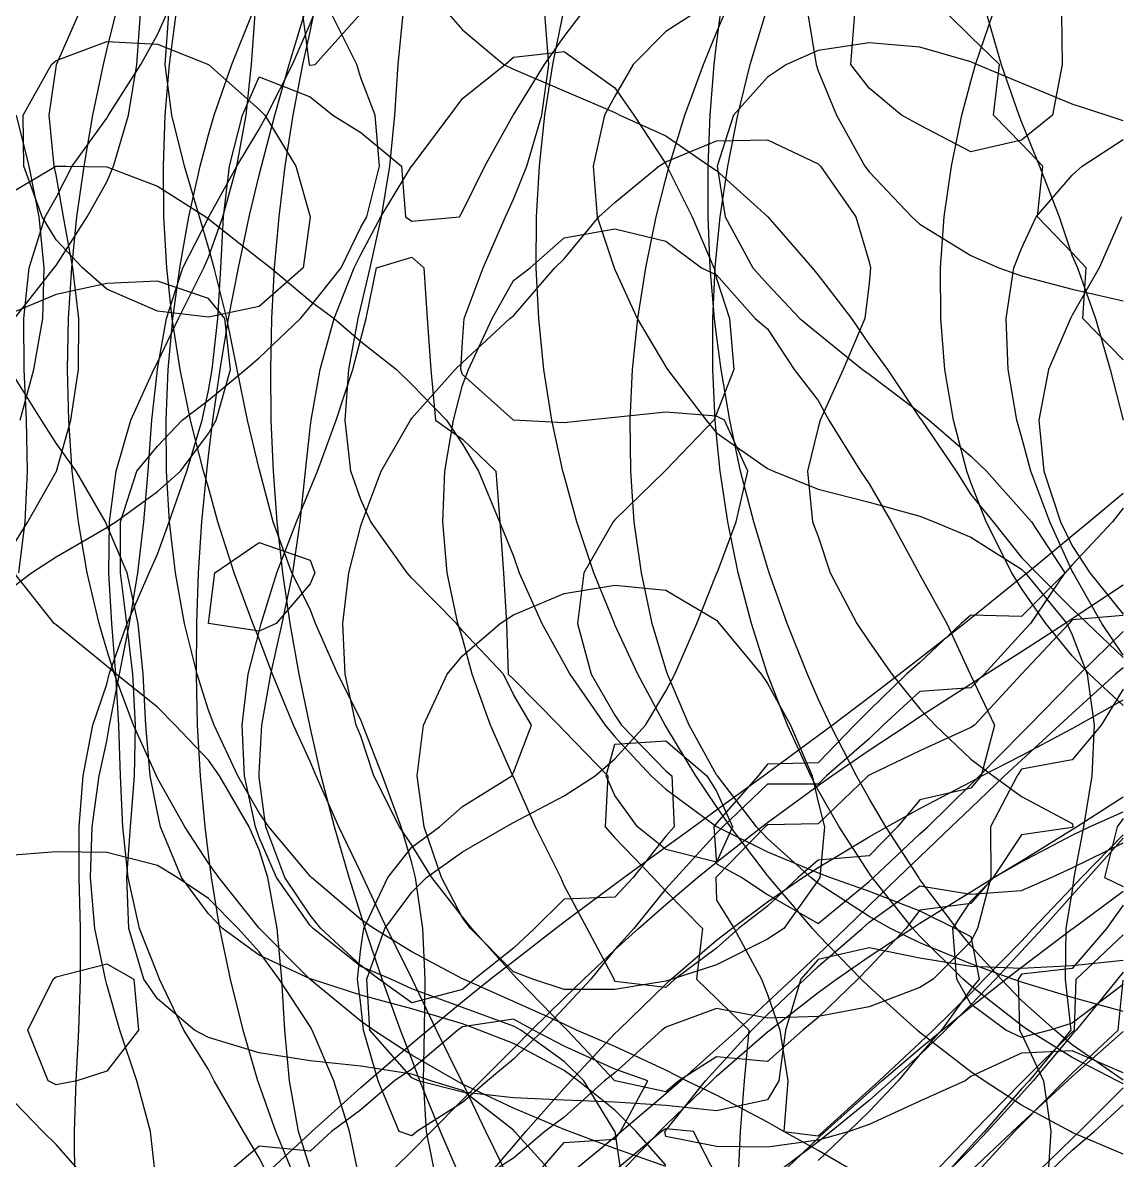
# Model space of a CAD drawing. Header units: metres. Extents: x 350990 to 353010, y 7454990 to 7457010.
# Drawn here: x 351663.5 to 351879.2, y 7455794.4 to 7456018.2 of the extents above; entities that cross this region are included whole.
import ezdxf

# ---------------------------------------------------------------- set-up
doc = ezdxf.new("R2010")
doc.units = ezdxf.units.M

msp = doc.modelspace()

# ---------------------------------------------------------------- linework, layer by layer
at = {"layer": 'CU_0p2_RL1000'}
for points in [[(351661.845, 7455960, 1000), (351669.66, 7455970, 1000), (351670, 7455970.424, 1000), (351676.113, 7455980, 1000), (351680, 7455986.913, 1000), (351681.297, 7455990, 1000), (351684.235, 7456000, 1000), (351685.931, 7456010, 1000), (351686.607, 7456020, 1000)], [(351676.615, 7455790, 1000), (351670, 7455797.469, 1000), (351667.394, 7455800, 1000), (351660, 7455807.675, 1000)]]:
    msp.add_polyline3d(points, dxfattribs=at)
at = {"layer": 'CU_0p2_RL1100'}
msp.add_polyline3d([(351662.694, 7455910, 1100), (351663.964, 7455920, 1100), (351664.385, 7455930, 1100), (351664.177, 7455940, 1100), (351663.75, 7455950, 1100), (351663.677, 7455960, 1100), (351664.718, 7455970, 1100), (351667.867, 7455980, 1100), (351670, 7455983.839, 1100), (351673.17, 7455990, 1100), (351680, 7455999.448, 1100), (351680.352, 7456000, 1100), (351686.686, 7456010, 1100), (351690, 7456015.92, 1100), (351691.819, 7456020, 1100)], dxfattribs=at)
at = {"layer": 'CU_0p2_RL1200'}
for points in [[(351660, 7455912.76, 1200), (351664.478, 7455920, 1200), (351670, 7455929.832, 1200), (351670.069, 7455930, 1200), (351672.95, 7455940, 1200), (351674.455, 7455950, 1200), (351674.477, 7455960, 1200), (351673.293, 7455970, 1200), (351671.455, 7455980, 1200), (351670, 7455988.271, 1200), (351669.616, 7455990, 1200), (351668.671, 7456000, 1200), (351670, 7456009.456, 1200), (351670.075, 7456010, 1200), (351674.486, 7456020, 1200)], [(351718.503, 7456020, 1200), (351719.839, 7456010, 1200), (351720, 7456009.902, 1200), (351721.024, 7456010, 1200), (351729.901, 7456020, 1200)]]:
    msp.add_polyline3d(points, dxfattribs=at)
at = {"layer": 'CU_0p2_RL500'}
msp.add_polyline3d([(351700, 7455899.995, 500), (351699.995, 7455900, 500), (351700, 7455900.079, 500), (351701.241, 7455910, 500), (351710, 7455915.939, 500), (351720, 7455912.453, 500), (351720.958, 7455910, 500), (351720, 7455907.782, 500), (351713.336, 7455900, 500), (351710, 7455898.458, 500)], close=True, dxfattribs=at)
at = {"layer": 'CU_0p2_RL600'}
for points in [[(351769.313, 7455790, 600), (351760.199, 7455800, 600), (351760, 7455800.305, 600), (351750, 7455808.107, 600), (351743.771, 7455810, 600), (351740, 7455811.306, 600), (351730, 7455812.869, 600), (351720, 7455813.951, 600), (351710, 7455815.537, 600), (351700, 7455818.532, 600), (351697.227, 7455820, 600), (351690, 7455826.154, 600), (351687.301, 7455830, 600), (351684.335, 7455840, 600), (351683.941, 7455850, 600), (351684.633, 7455860, 600), (351685.422, 7455870, 600), (351685.667, 7455880, 600), (351685.117, 7455890, 600), (351683.929, 7455900, 600), (351682.718, 7455910, 600), (351682.687, 7455920, 600), (351685.897, 7455930, 600), (351690, 7455934.912, 600), (351694.84, 7455940, 600), (351700, 7455943.969, 600), (351707.309, 7455950, 600), (351710, 7455952.253, 600), (351718.102, 7455960, 600), (351720, 7455962.313, 600), (351726.097, 7455970, 600), (351730, 7455977.979, 600), (351731.19, 7455980, 600), (351733.64, 7455990, 600), (351732.796, 7456000, 600), (351730, 7456007.362, 600), (351729.173, 7456010, 600), (351724.182, 7456020, 600)], [(351795.428, 7456020, 600), (351790, 7456016.527, 600), (351783.564, 7456010, 600), (351780, 7456003.796, 600), (351777.958, 7456000, 600), (351775.693, 7455990, 600), (351776.497, 7455980, 600), (351779.825, 7455970, 600), (351780, 7455969.665, 600), (351784.345, 7455960, 600), (351790, 7455950.522, 600), (351790.337, 7455950, 600), (351797.957, 7455940, 600), (351800, 7455937.502, 600), (351810, 7455930.523, 600), (351811.177, 7455930, 600), (351820, 7455926.459, 600), (351830, 7455923.894, 600), (351840, 7455921.137, 600), (351842.831, 7455920, 600), (351850, 7455916.989, 600), (351860, 7455910.663, 600), (351860.733, 7455910, 600), (351868.921, 7455900, 600), (351870, 7455897.757, 600), (351872.951, 7455890, 600), (351874.315, 7455880, 600), (351873.837, 7455870, 600), (351872.214, 7455860, 600), (351870.306, 7455850, 600), (351870, 7455847.541, 600), (351868.704, 7455840, 600), (351868.603, 7455830, 600), (351869.734, 7455820, 600), (351861.499, 7455810, 600), (351860, 7455808.399, 600), (351852.715, 7455800, 600), (351850, 7455797.144, 600), (351843.568, 7455790, 600)]]:
    msp.add_polyline3d(points, dxfattribs=at)
msp.add_polyline3d([(351750, 7455842.093, 600), (351745.873, 7455850, 600), (351742.429, 7455860, 600), (351741.056, 7455870, 600), (351742.296, 7455880, 600), (351746.963, 7455890, 600), (351750, 7455893.643, 600), (351757.422, 7455900, 600), (351760, 7455901.727, 600), (351770, 7455905.887, 600), (351780, 7455907.572, 600), (351790, 7455906.538, 600), (351800, 7455900.641, 600), (351800.516, 7455900, 600), (351808.739, 7455890, 600), (351810, 7455888.211, 600), (351814.52, 7455880, 600), (351818.813, 7455870, 600), (351820, 7455864.851, 600), (351821.227, 7455860, 600), (351820.307, 7455850, 600), (351820, 7455849.478, 600), (351813.207, 7455840, 600), (351810, 7455837.859, 600), (351800, 7455832.826, 600), (351791.276, 7455830, 600), (351790, 7455829.623, 600), (351780, 7455827.967, 600), (351770, 7455827.96, 600), (351763.856, 7455830, 600), (351760, 7455831.47, 600), (351751.556, 7455840, 600)], close=True, dxfattribs=at)
at = {"layer": 'CU_0p2_RL700'}
for points in [[(351747.214, 7456020, 700), (351750, 7456016.845, 700), (351758.153, 7456010, 700), (351760, 7456009.056, 700), (351770, 7456004.838, 700), (351780, 7456000.529, 700), (351780.977, 7456000, 700), (351790, 7455995.944, 700), (351798.654, 7455990, 700), (351800, 7455989.138, 700), (351810, 7455980.062, 700), (351810.053, 7455980, 700), (351818.829, 7455970, 700), (351820, 7455968.547, 700), (351826.526, 7455960, 700), (351830, 7455954.923, 700), (351833.626, 7455950, 700), (351840, 7455940.42, 700), (351840.332, 7455940, 700), (351847.153, 7455930, 700), (351850, 7455925.411, 700), (351854.429, 7455920, 700), (351860, 7455912.991, 700), (351862.964, 7455910, 700), (351870, 7455902.868, 700), (351872.983, 7455900, 700), (351880, 7455893.303, 700)], [(351880, 7455844.561, 700), (351876.74, 7455840, 700), (351870, 7455832.127, 700), (351860, 7455830.998, 700), (351859.319, 7455830, 700), (351859.613, 7455820, 700), (351860, 7455819.273, 700), (351864.317, 7455810, 700), (351865.766, 7455800, 700), (351865.105, 7455790, 700), (351863.136, 7455780, 700), (351870, 7455779.131, 700), (351871.078, 7455780, 700), (351880, 7455788.001, 700)]]:
    msp.add_polyline3d(points, dxfattribs=at)
at = {"layer": 'CU_0p2_RL800'}
for points in [[(351880, 7456058.045, 800), (351870, 7456053.693, 800), (351862.982, 7456050, 800), (351860, 7456047.414, 800), (351853.834, 7456040, 800), (351851.828, 7456030, 800), (351853.127, 7456020, 800), (351856.001, 7456010, 800), (351859.475, 7456000, 800), (351860, 7455998.639, 800), (351863.553, 7455990, 800), (351867.412, 7455980, 800), (351870, 7455972.347, 800), (351871.009, 7455970, 800), (351874.569, 7455960, 800), (351877.469, 7455950, 800), (351879.982, 7455940, 800)], [(351880, 7455861.618, 800), (351878.853, 7455860, 800), (351876.35, 7455850, 800), (351880, 7455848.215, 800)], [(351729.825, 7455790, 800), (351727.759, 7455800, 800), (351724.663, 7455810, 800), (351720.403, 7455820, 800), (351720, 7455820.677, 800), (351713.907, 7455830, 800), (351710, 7455835.38, 800), (351705.868, 7455840, 800), (351700, 7455845.872, 800), (351693.855, 7455850, 800), (351690, 7455852.345, 800), (351680, 7455854.943, 800), (351670, 7455855.034, 800), (351660, 7455854.259, 800)], [(351800, 7455791.243, 800), (351795.48, 7455800, 800), (351790, 7455800.523, 800), (351789.182, 7455800, 800), (351780, 7455792.322, 800)]]:
    msp.add_polyline3d(points, dxfattribs=at)
at = {"layer": 'CU_0p2_RL900'}
for points in [[(351662.922, 7455940, 900), (351665.663, 7455950, 900), (351667.383, 7455960, 900), (351667.691, 7455970, 900), (351666.671, 7455980, 900), (351664.69, 7455990, 900), (351662.204, 7456000, 900)], [(351720, 7455792.72, 900), (351717.753, 7455800, 900), (351715.955, 7455810, 900), (351715.033, 7455820, 900), (351714.441, 7455830, 900), (351713.518, 7455840, 900), (351711.672, 7455850, 900), (351710, 7455855.475, 900), (351708.042, 7455860, 900), (351702.161, 7455870, 900), (351700, 7455873.121, 900), (351693.458, 7455880, 900), (351690, 7455883.518, 900), (351681.823, 7455890, 900), (351680, 7455891.632, 900), (351670, 7455899.71, 900), (351669.654, 7455900, 900), (351661.757, 7455910, 900)]]:
    msp.add_polyline3d(points, dxfattribs=at)
at = {"layer": 'CU_0p4_RL1000'}
for points in [[(351712.472, 7455790, 1000), (351710, 7455794.869, 1000), (351706.888, 7455800, 1000), (351701.153, 7455810, 1000), (351700, 7455812.264, 1000), (351695.172, 7455820, 1000), (351690.368, 7455830, 1000), (351690, 7455831.077, 1000), (351686.42, 7455840, 1000), (351684.172, 7455850, 1000), (351683.134, 7455860, 1000), (351682.699, 7455870, 1000), (351682.338, 7455880, 1000), (351681.76, 7455890, 1000), (351681.007, 7455900, 1000), (351680.423, 7455910, 1000), (351680.522, 7455920, 1000), (351681.824, 7455930, 1000), (351684.703, 7455940, 1000), (351689.246, 7455950, 1000), (351690, 7455951.335, 1000), (351694.131, 7455960, 1000), (351699.061, 7455970, 1000), (351700, 7455972.112, 1000), (351702.814, 7455980, 1000), (351705.556, 7455990, 1000), (351707.397, 7456000, 1000), (351708.491, 7456010, 1000), (351709.214, 7456020, 1000)], [(351880, 7455901.565, 1000), (351870, 7455900.742, 1000), (351869.406, 7455900, 1000), (351860, 7455890.033, 1000), (351859.97, 7455890, 1000), (351850.757, 7455880, 1000), (351850, 7455879.513, 1000), (351840, 7455874.964, 1000), (351830, 7455870.151, 1000), (351829.828, 7455870, 1000), (351820, 7455860.557, 1000), (351810, 7455860.4, 1000), (351809.58, 7455860, 1000), (351800, 7455850.17, 1000), (351799.845, 7455850, 1000), (351800, 7455845.546, 1000), (351803.459, 7455840, 1000), (351808.809, 7455830, 1000), (351810, 7455826.959, 1000), (351812.424, 7455820, 1000), (351814.033, 7455810, 1000), (351813.248, 7455800, 1000), (351820, 7455799.151, 1000), (351820.979, 7455800, 1000), (351830, 7455808.222, 1000), (351832.003, 7455810, 1000), (351840, 7455817.497, 1000), (351842.624, 7455820, 1000), (351850, 7455827.251, 1000), (351852.652, 7455830, 1000), (351860, 7455837.513, 1000), (351862.286, 7455840, 1000), (351870, 7455848.014, 1000), (351871.83, 7455850, 1000), (351880, 7455858.412, 1000)]]:
    msp.add_polyline3d(points, dxfattribs=at)
at = {"layer": 'CU_0p4_RL1100'}
for points in [[(351689.741, 7455790, 1100), (351688.627, 7455800, 1100), (351685.892, 7455810, 1100), (351682.577, 7455820, 1100), (351680, 7455828.946, 1100), (351679.725, 7455830, 1100), (351677.637, 7455840, 1100), (351676.764, 7455850, 1100), (351677.115, 7455860, 1100), (351678.514, 7455870, 1100), (351680, 7455876.838, 1100), (351680.528, 7455880, 1100), (351682.501, 7455890, 1100), (351684.442, 7455900, 1100), (351686.089, 7455910, 1100), (351687.3, 7455920, 1100), (351688.129, 7455930, 1100), (351688.859, 7455940, 1100), (351689.985, 7455950, 1100), (351690, 7455950.076, 1100), (351691.772, 7455960, 1100), (351694.984, 7455970, 1100), (351700, 7455979.853, 1100), (351700.069, 7455980, 1100), (351705.561, 7455990, 1100), (351710, 7455997.258, 1100), (351711.499, 7456000, 1100), (351716.515, 7456010, 1100), (351720, 7456017.991, 1100), (351720.814, 7456020, 1100)], [(351817.979, 7456020, 1100), (351819.587, 7456010, 1100), (351820, 7456008.762, 1100), (351823.568, 7456000, 1100), (351829.169, 7455990, 1100), (351830, 7455988.85, 1100), (351838.398, 7455980, 1100), (351840, 7455978.591, 1100), (351850, 7455972.445, 1100), (351855.516, 7455970, 1100), (351860, 7455968.401, 1100), (351870, 7455965.777, 1100), (351880, 7455963.507, 1100)], [(351880, 7455922.696, 1100), (351877.896, 7455920, 1100), (351870, 7455911.531, 1100), (351868.588, 7455910, 1100), (351860, 7455901.382, 1100), (351850, 7455901.64, 1100), (351848.15, 7455900, 1100), (351840, 7455892.301, 1100), (351837.383, 7455890, 1100), (351830, 7455882.858, 1100), (351827.107, 7455880, 1100), (351820, 7455872.583, 1100), (351810, 7455872.312, 1100), (351808.18, 7455870, 1100), (351800, 7455860.696, 1100), (351799.485, 7455860, 1100), (351800, 7455852.728, 1100), (351804.986, 7455850, 1100), (351810, 7455846.678, 1100), (351820, 7455840.977, 1100), (351830, 7455849.259, 1100), (351830.861, 7455850, 1100), (351840, 7455858.58, 1100), (351841.554, 7455860, 1100), (351850, 7455868.299, 1100), (351851.722, 7455870, 1100), (351860, 7455878.414, 1100), (351861.556, 7455880, 1100), (351870, 7455888.581, 1100), (351871.443, 7455890, 1100), (351880, 7455898.407, 1100)], [(351763.157, 7455790, 1100), (351770, 7455797.878, 1100), (351780, 7455798.529, 1100), (351781.103, 7455800, 1100), (351786.497, 7455810, 1100), (351780, 7455812.293, 1100), (351770, 7455816.813, 1100), (351763.991, 7455820, 1100), (351760, 7455822.121, 1100), (351750, 7455820.653, 1100), (351749.062, 7455820, 1100), (351740, 7455812.319, 1100), (351736.614, 7455810, 1100), (351730, 7455804.284, 1100), (351724.227, 7455800, 1100), (351720, 7455796.154, 1100), (351710, 7455797.137, 1100), (351701.503, 7455790, 1100)]]:
    msp.add_polyline3d(points, dxfattribs=at)
at = {"layer": 'CU_0p4_RL1200'}
msp.add_polyline3d([(351673.711, 7455790, 1200), (351673.628, 7455800, 1200), (351673.985, 7455810, 1200), (351674.518, 7455820, 1200), (351674.838, 7455830, 1200), (351674.801, 7455840, 1200), (351674.577, 7455850, 1200), (351674.581, 7455860, 1200), (351675.32, 7455870, 1200), (351677.252, 7455880, 1200), (351680, 7455888.084, 1200), (351680.491, 7455890, 1200), (351683.992, 7455900, 1200), (351688.331, 7455910, 1200), (351690, 7455913.667, 1200), (351692.273, 7455920, 1200), (351695.724, 7455930, 1200), (351698.741, 7455940, 1200), (351700, 7455945.818, 1200), (351700.762, 7455950, 1200), (351701.842, 7455960, 1200), (351702.438, 7455970, 1200), (351702.985, 7455980, 1200), (351704.145, 7455990, 1200), (351706.685, 7456000, 1200), (351710, 7456007.605, 1200), (351720, 7456003.659, 1200), (351724.496, 7456000, 1200), (351730, 7455996.616, 1200), (351737.96, 7455990, 1200), (351738.758, 7455980, 1200), (351740, 7455979.2, 1200), (351749.432, 7455980, 1200), (351750, 7455981.053, 1200), (351754.368, 7455990, 1200), (351759.95, 7456000, 1200), (351760, 7456000.078, 1200), (351766.152, 7456010, 1200), (351770, 7456015.531, 1200), (351773.387, 7456020, 1200)], dxfattribs=at)
at = {"layer": 'CU_0p4_RL700'}
for points in [[(351660, 7455984.082, 700), (351669.938, 7455990, 700), (351670, 7455990.026, 700), (351672.015, 7455990, 700), (351680, 7455989.885, 700), (351690, 7455986.038, 700), (351699.515, 7455980, 700), (351700, 7455979.655, 700), (351710, 7455971.756, 700), (351712.294, 7455970, 700), (351720, 7455963.51, 700), (351724.746, 7455960, 700), (351730, 7455955.461, 700), (351737.022, 7455950, 700), (351740, 7455947.024, 700), (351746.868, 7455940, 700), (351750, 7455935.306, 700), (351753.142, 7455930, 700), (351757.295, 7455920, 700), (351760, 7455913.255, 700), (351761.14, 7455910, 700), (351765.614, 7455900, 700), (351770, 7455892.071, 700), (351771.115, 7455890, 700), (351778.055, 7455880, 700), (351780, 7455877.664, 700), (351787.141, 7455870, 700), (351790, 7455867.408, 700), (351800, 7455860.077, 700), (351800.129, 7455860, 700), (351810, 7455855.046, 700), (351820, 7455850.931, 700), (351822.417, 7455850, 700), (351830, 7455847.34, 700), (351840, 7455843.46, 700), (351847.026, 7455840, 700), (351850, 7455838.378, 700), (351851.693, 7455830, 700), (351850, 7455828.013, 700), (351844.267, 7455820, 700), (351840, 7455815.199, 700), (351835.742, 7455810, 700), (351830, 7455803.996, 700), (351825.959, 7455800, 700), (351820, 7455794.342, 700)], [(351790, 7455793.389, 700), (351784.141, 7455800, 700), (351780, 7455804.218, 700), (351772.743, 7455810, 700), (351770, 7455812.01, 700), (351760, 7455817.338, 700), (351753.246, 7455820, 700), (351750, 7455821.214, 700), (351740, 7455824.147, 700), (351730, 7455826.866, 700), (351720.286, 7455830, 700), (351720, 7455830.103, 700), (351710, 7455834.751, 700), (351702.733, 7455840, 700), (351700, 7455842.844, 700), (351694.696, 7455850, 700), (351690.579, 7455860, 700), (351690, 7455862.796, 700), (351688.537, 7455870, 700), (351687.679, 7455880, 700), (351687.17, 7455890, 700), (351686.195, 7455900, 700), (351683.973, 7455910, 700), (351680, 7455919.316, 700), (351679.717, 7455920, 700), (351673.999, 7455930, 700), (351670, 7455935.503, 700), (351667.173, 7455940, 700), (351660.893, 7455950, 700)]]:
    msp.add_polyline3d(points, dxfattribs=at)
at = {"layer": 'CU_0p4_RL800'}
for points in [[(351670, 7455975.481, 800), (351667.272, 7455980, 800), (351663.652, 7455990, 800), (351663.571, 7456000, 800), (351669.099, 7456010, 800), (351670, 7456010.781, 800), (351680, 7456014.494, 800), (351690, 7456014.009, 800), (351700, 7456010.017, 800), (351700.027, 7456010, 800), (351710, 7456001.116, 800), (351711.089, 7456000, 800), (351717.226, 7455990, 800), (351720, 7455980.012, 800), (351720.005, 7455980, 800), (351720, 7455979.956, 800), (351718.662, 7455970, 800), (351710, 7455962.399, 800), (351700, 7455960.262, 800), (351690, 7455961.454, 800), (351680, 7455965.81, 800), (351675.24, 7455970, 800)], [(351730, 7455877.797, 800), (351729.091, 7455880, 800), (351726.905, 7455890, 800), (351726.471, 7455900, 800), (351727.623, 7455910, 800), (351730, 7455919.208, 800), (351730.234, 7455920, 800), (351733.964, 7455930, 800), (351739.766, 7455940, 800), (351740, 7455940.381, 800), (351748.542, 7455950, 800), (351750, 7455951.33, 800), (351759.333, 7455960, 800), (351760, 7455960.564, 800), (351768.18, 7455970, 800), (351770, 7455971.782, 800), (351776.835, 7455980, 800), (351780, 7455982.852, 800), (351788.598, 7455990, 800), (351790, 7455990.863, 800), (351800, 7455994.985, 800), (351810, 7455995.176, 800), (351820, 7455990.44, 800), (351820.433, 7455990, 800), (351827.371, 7455980, 800), (351830, 7455971.18, 800), (351830.258, 7455970, 800), (351830, 7455966.968, 800), (351829.161, 7455960, 800), (351824.931, 7455950, 800), (351820.375, 7455940, 800), (351820, 7455938.538, 800), (351817.917, 7455930, 800), (351818.891, 7455920, 800), (351820, 7455917.103, 800), (351822.376, 7455910, 800), (351827.593, 7455900, 800), (351830, 7455896.381, 800), (351834.478, 7455890, 800), (351840, 7455883.188, 800), (351843.013, 7455880, 800), (351850, 7455873.328, 800), (351854.4, 7455870, 800), (351860, 7455865.946, 800), (351870, 7455860.636, 800), (351870.148, 7455860, 800), (351870, 7455859.828, 800), (351860, 7455858.381, 800), (351854.417, 7455850, 800), (351850, 7455844.877, 800), (351840, 7455843.583, 800), (351837.231, 7455840, 800), (351830, 7455832.327, 800), (351827.76, 7455830, 800), (351820, 7455822.483, 800), (351816.975, 7455820, 800), (351810, 7455813.78, 800), (351800, 7455814.755, 800), (351792.595, 7455810, 800), (351790, 7455807.858, 800), (351780.017, 7455810, 800), (351780, 7455810.017, 800), (351770.582, 7455820, 800), (351770, 7455820.539, 800), (351760.829, 7455830, 800), (351760, 7455830.843, 800), (351751.801, 7455840, 800), (351750, 7455842.243, 800), (351743.943, 7455850, 800), (351740, 7455856.35, 800), (351737.564, 7455860, 800), (351732.53, 7455870, 800)]]:
    msp.add_polyline3d(points, close=True, dxfattribs=at)
msp.add_polyline3d([(351863.308, 7455790, 800), (351870, 7455796.343, 800), (351874.296, 7455800, 800), (351880, 7455805.299, 800)], dxfattribs=at)
at = {"layer": 'CU_0p4_RL900'}
for points in [[(351744.964, 7455790, 900), (351742.935, 7455800, 900), (351742.324, 7455810, 900), (351742.503, 7455820, 900), (351742.678, 7455830, 900), (351742.171, 7455840, 900), (351740.712, 7455850, 900), (351740, 7455852.918, 900), (351737.931, 7455860, 900), (351734.236, 7455870, 900), (351730.405, 7455880, 900), (351730, 7455881.038, 900), (351725.444, 7455890, 900), (351721.034, 7455900, 900), (351720, 7455902.79, 900), (351716.41, 7455910, 900), (351712.703, 7455920, 900), (351710.08, 7455930, 900), (351710, 7455930.401, 900), (351707.666, 7455940, 900), (351705.68, 7455950, 900), (351703.597, 7455960, 900), (351701.141, 7455970, 900), (351700, 7455973.964, 900), (351698.222, 7455980, 900), (351695.274, 7455990, 900), (351692.822, 7456000, 900), (351691.466, 7456010, 900), (351692.234, 7456020, 900)], [(351879.652, 7455980, 900), (351875.31, 7455970, 900), (351870, 7455960.658, 900), (351869.634, 7455960, 900), (351865.297, 7455950, 900), (351863.411, 7455940, 900), (351864.409, 7455930, 900), (351867.689, 7455920, 900), (351870, 7455915.3, 900), (351873.449, 7455910, 900), (351880, 7455901.829, 900)], [(351880, 7455887.05, 900), (351875.645, 7455880, 900), (351870, 7455873.192, 900), (351860, 7455871.349, 900), (351859.125, 7455870, 900), (351853.883, 7455860, 900), (351853.937, 7455850, 900), (351851.372, 7455840, 900), (351850, 7455837.389, 900), (351842.592, 7455830, 900), (351840, 7455828.372, 900), (351830, 7455824.531, 900), (351820, 7455822.642, 900), (351810, 7455822.318, 900), (351800, 7455824.263, 900), (351790, 7455820.594, 900), (351789.222, 7455820, 900), (351780, 7455811.591, 900), (351777.96, 7455810, 900), (351770, 7455802.83, 900), (351766.166, 7455800, 900), (351760, 7455794.761, 900), (351752.432, 7455790, 900)], [(351840.956, 7455790, 900), (351850, 7455799.42, 900), (351850.533, 7455800, 900), (351860, 7455809.671, 900), (351860.323, 7455810, 900), (351870, 7455819.602, 900), (351870.425, 7455820, 900), (351870.734, 7455830, 900), (351880, 7455838.703, 900)]]:
    msp.add_polyline3d(points, dxfattribs=at)
at = {"layer": 'CU_0p8_RL1000'}
msp.add_polyline3d([(351880, 7455998.92, 1000), (351876.667, 7456000, 1000), (351870, 7456002.168, 1000), (351860, 7456006.32, 1000), (351851.191, 7456010, 1000), (351850, 7456010.507, 1000), (351840, 7456013.385, 1000), (351830, 7456014.285, 1000), (351820, 7456012.734, 1000), (351813.779, 7456010, 1000), (351810, 7456007.527, 1000), (351803.321, 7456000, 1000), (351800.137, 7455990, 1000), (351801.698, 7455980, 1000), (351807.119, 7455970, 1000), (351810, 7455966.791, 1000), (351816.408, 7455960, 1000), (351820, 7455957.077, 1000), (351828.722, 7455950, 1000), (351830, 7455949.07, 1000), (351840, 7455941.491, 1000), (351841.814, 7455940, 1000), (351850, 7455932.938, 1000), (351853.126, 7455930, 1000), (351860, 7455922.229, 1000), (351861.971, 7455920, 1000), (351868.558, 7455910, 1000), (351861.778, 7455900, 1000), (351860, 7455898.116, 1000), (351852.647, 7455890, 1000), (351850, 7455887.338, 1000), (351840, 7455886.628, 1000), (351832.804, 7455880, 1000), (351830, 7455877.324, 1000), (351821.654, 7455870, 1000), (351820, 7455868.41, 1000), (351810, 7455868.353, 1000), (351801.219, 7455860, 1000), (351800, 7455858.749, 1000), (351792.033, 7455850, 1000), (351790, 7455847.775, 1000), (351783.682, 7455840, 1000), (351780, 7455835.869, 1000), (351775.221, 7455830, 1000), (351770, 7455824.374, 1000), (351765.89, 7455820, 1000), (351760, 7455814.232, 1000), (351754.91, 7455810, 1000), (351750, 7455805.739, 1000), (351741.02, 7455800, 1000), (351740, 7455799.207, 1000), (351737.531, 7455800, 1000), (351733.37, 7455810, 1000), (351730.544, 7455820, 1000), (351730, 7455825.005, 1000), (351729.356, 7455830, 1000), (351730, 7455836.052, 1000), (351730.551, 7455840, 1000), (351735.32, 7455850, 1000), (351740, 7455855.987, 1000), (351745.456, 7455860, 1000), (351750, 7455864.005, 1000), (351759.686, 7455870, 1000), (351760, 7455870.703, 1000), (351763.546, 7455880, 1000), (351760, 7455886.052, 1000), (351758.075, 7455890, 1000), (351750, 7455898.548, 1000), (351748.81, 7455900, 1000), (351740, 7455908.905, 1000), (351739.122, 7455910, 1000), (351731.947, 7455920, 1000), (351730, 7455924.399, 1000), (351728.048, 7455930, 1000), (351726.899, 7455940, 1000), (351727.65, 7455950, 1000), (351729.491, 7455960, 1000), (351730, 7455962.194, 1000), (351731.853, 7455970, 1000), (351734.052, 7455980, 1000), (351735.668, 7455990, 1000), (351736.666, 7456000, 1000), (351737.35, 7456010, 1000), (351738.288, 7456020, 1000)], dxfattribs=at)
at = {"layer": 'CU_0p8_RL1100'}
msp.add_polyline3d([(351710, 7455869.75, 1100), (351709.972, 7455870, 1100), (351710, 7455870.559, 1100), (351710.527, 7455880, 1100), (351712.298, 7455890, 1100), (351714.539, 7455900, 1100), (351716.577, 7455910, 1100), (351718.066, 7455920, 1100), (351719.109, 7455930, 1100), (351720, 7455938.437, 1100), (351720.189, 7455940, 1100), (351721.98, 7455950, 1100), (351724.725, 7455960, 1100), (351728.666, 7455970, 1100), (351730, 7455972.613, 1100), (351733.947, 7455980, 1100), (351739.984, 7455990, 1100), (351740, 7455990.026, 1100), (351747.566, 7456000, 1100), (351750, 7456003.316, 1100), (351758.376, 7456010, 1100), (351760, 7456011.425, 1100), (351770, 7456012.527, 1100), (351773.522, 7456010, 1100), (351780, 7456005.395, 1100), (351783.71, 7456000, 1100), (351790, 7455990.437, 1100), (351790.228, 7455990, 1100), (351795.204, 7455980, 1100), (351799.438, 7455970, 1100), (351800, 7455967.894, 1100), (351802.556, 7455960, 1100), (351803.368, 7455950, 1100), (351800, 7455941.262, 1100), (351799.427, 7455940, 1100), (351790, 7455930.163, 1100), (351789.833, 7455930, 1100), (351780, 7455920.37, 1100), (351779.652, 7455920, 1100), (351773.863, 7455910, 1100), (351772.623, 7455900, 1100), (351775.292, 7455890, 1100), (351780, 7455881.948, 1100), (351781.299, 7455880, 1100), (351790, 7455870.989, 1100), (351791.189, 7455870, 1100), (351791.668, 7455860, 1100), (351790, 7455858.117, 1100), (351783.611, 7455850, 1100), (351780, 7455846.165, 1100), (351770, 7455845.72, 1100), (351764.159, 7455840, 1100), (351760, 7455836.094, 1100), (351752.337, 7455830, 1100), (351750, 7455827.959, 1100), (351740, 7455825.346, 1100), (351733.515, 7455830, 1100), (351730, 7455832.681, 1100), (351722.143, 7455840, 1100), (351720, 7455842.574, 1100), (351715.039, 7455850, 1100), (351711.274, 7455860, 1100)], close=True, dxfattribs=at)
msp.add_polyline3d([(351880, 7455811.602, 1100), (351870, 7455815.895, 1100), (351860, 7455815.441, 1100), (351850, 7455810.837, 1100), (351848.913, 7455810, 1100), (351840, 7455805.972, 1100), (351830, 7455801.399, 1100), (351826.073, 7455800, 1100), (351820, 7455798.334, 1100), (351810, 7455796.919, 1100), (351800, 7455797.106, 1100), (351790, 7455799.023, 1100), (351789.812, 7455800, 1100), (351790, 7455800.214, 1100), (351797.785, 7455810, 1100), (351800, 7455812.373, 1100), (351806.953, 7455820, 1100), (351810, 7455823.027, 1100), (351817.344, 7455830, 1100), (351820, 7455832.492, 1100), (351828.644, 7455840, 1100), (351830, 7455841.248, 1100), (351840, 7455848.366, 1100), (351850, 7455846.738, 1100), (351860, 7455847.48, 1100), (351865.829, 7455850, 1100), (351870, 7455851.923, 1100), (351880, 7455856.815, 1100)], dxfattribs=at)
at = {"layer": 'CU_0p8_RL1200'}
for points in [[(351880, 7455951.851, 1200), (351872.074, 7455960, 1200), (351872.694, 7455970, 1200), (351870, 7455972.923, 1200), (351863.118, 7455980, 1200), (351864.211, 7455990, 1200), (351860, 7455994.403, 1200), (351854.488, 7456000, 1200), (351855.686, 7456010, 1200), (351850, 7456015.455, 1200), (351845.437, 7456020, 1200)], [(351781.504, 7455790, 1200), (351780.006, 7455800, 1200), (351780, 7455800.013, 1200), (351773.853, 7455810, 1200), (351770, 7455813.827, 1200), (351761.453, 7455820, 1200), (351760, 7455820.747, 1200), (351750, 7455824.443, 1200), (351740, 7455828.094, 1200), (351735.907, 7455830, 1200), (351730, 7455832.471, 1200), (351720.632, 7455840, 1200), (351720, 7455840.579, 1200), (351713.423, 7455850, 1200), (351710, 7455857.869, 1200), (351709.248, 7455860, 1200), (351707.067, 7455870, 1200), (351706.665, 7455880, 1200), (351707.837, 7455890, 1200), (351710, 7455898.421, 1200), (351710.343, 7455900, 1200), (351713.478, 7455910, 1200), (351717.337, 7455920, 1200), (351720, 7455926.501, 1200), (351721.429, 7455930, 1200), (351725.158, 7455940, 1200), (351728.413, 7455950, 1200), (351730, 7455956.039, 1200), (351731.019, 7455960, 1200), (351733.06, 7455970, 1200), (351740, 7455972.08, 1200), (351742.368, 7455970, 1200), (351743.01, 7455960, 1200), (351743.75, 7455950, 1200), (351744.652, 7455940, 1200), (351750, 7455936.239, 1200), (351756.576, 7455930, 1200), (351757.325, 7455920, 1200), (351758.044, 7455910, 1200), (351758.625, 7455900, 1200), (351758.974, 7455890, 1200), (351760, 7455889.034, 1200), (351768.919, 7455880, 1200), (351770, 7455878.872, 1200), (351778.593, 7455870, 1200), (351778.099, 7455860, 1200), (351780, 7455857.847, 1200), (351787.518, 7455850, 1200), (351790, 7455847.314, 1200), (351797.191, 7455840, 1200), (351796.038, 7455830, 1200), (351800, 7455826.226, 1200), (351806.365, 7455820, 1200), (351805.401, 7455810, 1200), (351804.631, 7455800, 1200), (351804.193, 7455790, 1200)], [(351880, 7455828.971, 1200), (351870, 7455821.363, 1200), (351865.566, 7455820, 1200), (351860, 7455818.528, 1200), (351856.915, 7455820, 1200), (351850, 7455825.074, 1200), (351847.263, 7455830, 1200), (351846.507, 7455840, 1200), (351850, 7455845.383, 1200), (351854.546, 7455850, 1200), (351860, 7455853.077, 1200), (351870, 7455858.377, 1200), (351873.386, 7455860, 1200), (351880, 7455862.913, 1200)]]:
    msp.add_polyline3d(points, dxfattribs=at)
at = {"layer": 'CU_0p8_RL800'}
msp.add_polyline3d([(351780, 7455866.122, 800), (351778.239, 7455870, 800), (351780, 7455876.237, 800), (351790, 7455876.884, 800), (351798.064, 7455870, 800), (351800, 7455867.007, 800), (351803.115, 7455860, 800), (351800, 7455853.043, 800), (351790, 7455855.55, 800), (351784.404, 7455860, 800)], close=True, dxfattribs=at)
at = {"layer": 'CU_0p8_RL900'}
msp.add_polyline3d([(351750, 7455897.139, 900), (351749.061, 7455900, 900), (351746.961, 7455910, 900), (351746.11, 7455920, 900), (351746.527, 7455930, 900), (351748.208, 7455940, 900), (351750, 7455946.877, 900), (351751.176, 7455950, 900), (351755.851, 7455960, 900), (351760, 7455967.526, 900), (351763.339, 7455970, 900), (351770, 7455975.874, 900), (351780, 7455977.638, 900), (351790, 7455975.217, 900), (351797.027, 7455970, 900), (351800, 7455968.6, 900), (351807.587, 7455960, 900), (351810, 7455957.976, 900), (351815.24, 7455950, 900), (351820, 7455943.881, 900), (351822.096, 7455940, 900), (351828.334, 7455930, 900), (351830, 7455927.486, 900), (351834.353, 7455920, 900), (351839.773, 7455910, 900), (351840, 7455909.56, 900), (351845.292, 7455900, 900), (351849.9, 7455890, 900), (351850, 7455889.732, 900), (351854.673, 7455880, 900), (351852.084, 7455870, 900), (351850, 7455867.623, 900), (351840, 7455865.271, 900), (351835.58, 7455860, 900), (351830, 7455854.269, 900), (351820, 7455853.431, 900), (351816.058, 7455850, 900), (351810, 7455844.365, 900), (351804.323, 7455840, 900), (351800, 7455836.098, 900), (351791.778, 7455830, 900), (351790, 7455828.396, 900), (351780, 7455829.542, 900), (351779.817, 7455830, 900), (351774.558, 7455840, 900), (351770, 7455848.464, 900), (351769.337, 7455850, 900), (351764.391, 7455860, 900), (351760, 7455869.808, 900), (351759.914, 7455870, 900), (351755.484, 7455880, 900), (351751.923, 7455890, 900)], close=True, dxfattribs=at)
msp.add_polyline3d([(351880, 7455744.806, 900), (351871.079, 7455750, 900), (351870, 7455750.871, 900), (351860, 7455759.514, 900), (351859.425, 7455760, 900), (351851.665, 7455770, 900), (351850, 7455773.943, 900), (351846.418, 7455780, 900), (351849.407, 7455790, 900), (351850, 7455790.618, 900), (351858.621, 7455800, 900), (351860, 7455801.409, 900), (351868.448, 7455810, 900), (351870, 7455811.54, 900), (351879.043, 7455820, 900), (351880, 7455829.807, 900)], dxfattribs=at)
at = {"layer": 'IMP_RL1000'}
for points in [[(351733.715, 7455790, 1000), (351740, 7455796.17, 1000), (351743.796, 7455800, 1000), (351750, 7455806.252, 1000), (351753.671, 7455810, 1000), (351760, 7455816.379, 1000), (351763.602, 7455820, 1000), (351770, 7455826.289, 1000), (351773.845, 7455830, 1000), (351780, 7455835.771, 1000), (351784.655, 7455840, 1000), (351790, 7455844.707, 1000), (351796.269, 7455850, 1000), (351800, 7455853.061, 1000), (351808.875, 7455860, 1000), (351810, 7455860.859, 1000), (351820, 7455868.15, 1000), (351822.658, 7455870, 1000), (351830, 7455875.048, 1000), (351837.479, 7455880, 1000), (351840, 7455881.664, 1000), (351850, 7455888.108, 1000), (351852.975, 7455890, 1000), (351860, 7455894.505, 1000), (351868.535, 7455900, 1000), (351870, 7455900.956, 1000), (351880, 7455907.583, 1000)], [(351880, 7455857.722, 1000), (351873.11, 7455850, 1000), (351870, 7455846.523, 1000), (351864.123, 7455840, 1000), (351860, 7455835.49, 1000), (351854.858, 7455830, 1000), (351850, 7455824.949, 1000), (351845.045, 7455820, 1000), (351840, 7455815.139, 1000), (351834.377, 7455810, 1000), (351830, 7455806.163, 1000), (351822.537, 7455800, 1000), (351820, 7455797.992, 1000), (351810, 7455790.518, 1000)]]:
    msp.add_polyline3d(points, dxfattribs=at)
at = {"layer": 'IMP_RL1100'}
for points in [[(351710, 7455790.435, 1100), (351720, 7455799.703, 1100), (351720.325, 7455800, 1100), (351730, 7455808.69, 1100), (351731.485, 7455810, 1100), (351740, 7455817.336, 1100), (351743.156, 7455820, 1100), (351750, 7455825.625, 1100), (351755.433, 7455830, 1100), (351760, 7455833.582, 1100), (351768.326, 7455840, 1100), (351770, 7455841.261, 1100), (351780, 7455848.714, 1100), (351781.737, 7455850, 1100), (351790, 7455856.029, 1100), (351795.449, 7455860, 1100), (351800, 7455863.299, 1100), (351809.197, 7455870, 1100), (351810, 7455870.588, 1100), (351820, 7455877.964, 1100), (351822.734, 7455880, 1100), (351830, 7455885.485, 1100), (351835.92, 7455890, 1100), (351840, 7455893.173, 1100), (351848.704, 7455900, 1100), (351850, 7455901.039, 1100), (351860, 7455909.093, 1100), (351861.123, 7455910, 1100), (351870, 7455917.31, 1100), (351873.267, 7455920, 1100), (351880, 7455925.632, 1100)], [(351880, 7455891.306, 1100), (351878.527, 7455890, 1100), (351870, 7455882.302, 1100), (351867.467, 7455880, 1100), (351860, 7455873.091, 1100), (351856.683, 7455870, 1100), (351850, 7455863.679, 1100), (351846.133, 7455860, 1100), (351840, 7455854.111, 1100), (351835.732, 7455850, 1100), (351830, 7455844.475, 1100), (351825.357, 7455840, 1100), (351820, 7455834.884, 1100), (351814.863, 7455830, 1100), (351810, 7455825.461, 1100), (351804.1, 7455820, 1100), (351800, 7455816.301, 1100), (351792.937, 7455810, 1100), (351790, 7455807.457, 1100), (351781.279, 7455800, 1100), (351780, 7455798.938, 1100), (351770, 7455790.731, 1100)]]:
    msp.add_polyline3d(points, dxfattribs=at)
at = {"layer": 'IMP_RL600'}
msp.add_polyline3d([(351850, 7455792.3, 600), (351858.198, 7455800, 600), (351860, 7455801.677, 600), (351869.057, 7455810, 600), (351870, 7455810.851, 600), (351880, 7455819.704, 600)], dxfattribs=at)
at = {"layer": 'IMP_RL700'}
msp.add_polyline3d([(351810.854, 7455790, 700), (351820, 7455798.72, 700), (351821.384, 7455800, 700), (351830, 7455807.796, 700), (351832.513, 7455810, 700), (351840, 7455816.386, 700), (351844.358, 7455820, 700), (351850, 7455824.54, 700), (351856.926, 7455830, 700), (351860, 7455832.355, 700), (351870, 7455839.937, 700), (351870.084, 7455840, 700), (351880, 7455847.357, 700)], dxfattribs=at)
at = {"layer": 'IMP_RL800'}
for points in [[(351780, 7455790.761, 800), (351788.775, 7455800, 800), (351790, 7455801.256, 800), (351799.028, 7455810, 800), (351800, 7455810.908, 800), (351810, 7455819.616, 800), (351810.473, 7455820, 800), (351820, 7455827.404, 800), (351823.582, 7455830, 800), (351830, 7455834.466, 800), (351838.409, 7455840, 800), (351840, 7455841.013, 800), (351850, 7455847.202, 800), (351854.554, 7455850, 800), (351860, 7455853.29, 800), (351870, 7455859.476, 800), (351870.813, 7455860, 800), (351880, 7455865.916, 800)], [(351880, 7455808.593, 800), (351871.392, 7455800, 800), (351870, 7455798.647, 800), (351861.075, 7455790, 800)]]:
    msp.add_polyline3d(points, dxfattribs=at)
at = {"layer": 'IMP_RL900'}
for points in [[(351753.876, 7455790, 900), (351760, 7455797.15, 900), (351762.461, 7455800, 900), (351770, 7455808.587, 900), (351771.28, 7455810, 900), (351780, 7455819.318, 900), (351780.674, 7455820, 900), (351790, 7455829.038, 900), (351791.069, 7455830, 900), (351800, 7455837.657, 900), (351802.985, 7455840, 900), (351810, 7455845.253, 900), (351816.961, 7455850, 900), (351820, 7455851.991, 900), (351830, 7455858.026, 900), (351833.504, 7455860, 900), (351840, 7455863.573, 900), (351850, 7455868.853, 900), (351852.203, 7455870, 900), (351860, 7455874.045, 900), (351870, 7455879.361, 900), (351871.151, 7455880, 900), (351880, 7455884.977, 900)], [(351880, 7455831.356, 900), (351878.912, 7455830, 900), (351870.74, 7455820, 900), (351870, 7455819.115, 900), (351862.273, 7455810, 900), (351860, 7455807.416, 900), (351853.233, 7455800, 900), (351850, 7455796.615, 900), (351843.306, 7455790, 900)]]:
    msp.add_polyline3d(points, dxfattribs=at)
at = {"layer": 'PHY_RL1000'}
msp.add_polyline3d([(351880, 7455833.663, 1000), (351870, 7455832.605, 1000), (351860, 7455832.106, 1000), (351850, 7455832.52, 1000), (351840, 7455834.172, 1000), (351830, 7455836.206, 1000), (351820, 7455833.899, 1000), (351816.547, 7455830, 1000), (351813.545, 7455820, 1000), (351812.237, 7455810, 1000), (351810, 7455806.286, 1000), (351800, 7455804.113, 1000), (351790, 7455805.132, 1000), (351780, 7455805.781, 1000), (351770, 7455806.179, 1000), (351760, 7455806.68, 1000), (351750, 7455807.76, 1000), (351741.275, 7455810, 1000), (351740, 7455810.567, 1000), (351731.732, 7455820, 1000), (351731.145, 7455830, 1000), (351734.697, 7455840, 1000), (351740, 7455847.121, 1000), (351742.895, 7455850, 1000), (351750, 7455855.066, 1000), (351758.529, 7455860, 1000), (351760, 7455860.815, 1000), (351770, 7455866.102, 1000), (351776.07, 7455870, 1000), (351780, 7455873.351, 1000), (351786.02, 7455880, 1000), (351790, 7455886.659, 1000), (351791.767, 7455890, 1000), (351796.126, 7455900, 1000), (351800, 7455909.753, 1000), (351800.109, 7455910, 1000), (351803.84, 7455920, 1000), (351806.138, 7455930, 1000), (351801.584, 7455940, 1000), (351800, 7455940.788, 1000), (351790, 7455941.595, 1000), (351780, 7455940.565, 1000), (351774.831, 7455940, 1000), (351770, 7455939.51, 1000), (351760.052, 7455940, 1000), (351760, 7455940.004, 1000), (351750, 7455949.011, 1000), (351749.644, 7455950, 1000), (351750, 7455955.431, 1000), (351750.336, 7455960, 1000), (351754.033, 7455970, 1000), (351758.435, 7455980, 1000), (351760, 7455983.497, 1000), (351762.653, 7455990, 1000), (351765.575, 7456000, 1000), (351766.988, 7456010, 1000), (351766.167, 7456020, 1000)], dxfattribs=at)
at = {"layer": 'PHY_RL1100'}
msp.add_polyline3d([(351830, 7456005.311, 1100), (351826.436, 7456010, 1100), (351827.201, 7456020, 1100), (351830, 7456023.479, 1100), (351837.547, 7456030, 1100), (351840, 7456031.301, 1100), (351850, 7456034.673, 1100), (351860, 7456036.854, 1100), (351866.431, 7456030, 1100), (351867.863, 7456020, 1100), (351867.986, 7456010, 1100), (351866.126, 7456000, 1100), (351860, 7455995.14, 1100), (351850, 7455992.827, 1100), (351840, 7455998.093, 1100), (351836.37, 7456000, 1100)], close=True, dxfattribs=at)
at = {"layer": 'PHY_RL900'}
msp.add_polyline3d([(351660, 7455906.025, 900), (351665.192, 7455910, 900), (351670, 7455913.147, 900), (351680, 7455918.905, 900), (351681.769, 7455920, 900), (351690, 7455925.952, 900), (351694.518, 7455930, 900), (351700, 7455937.387, 900), (351701.546, 7455940, 900), (351704.329, 7455950, 900), (351703.22, 7455960, 900), (351700, 7455963.945, 900), (351690, 7455967.348, 900), (351680, 7455966.893, 900), (351670, 7455964.725, 900), (351660, 7455960.566, 900)], dxfattribs=at)
msp.add_polyline3d([(351670, 7455809.236, 900), (351668.484, 7455810, 900), (351664.442, 7455820, 900), (351669.432, 7455830, 900), (351670, 7455830.489, 900), (351680, 7455832.996, 900), (351685.319, 7455830, 900), (351686.265, 7455820, 900), (351680, 7455811.928, 900), (351674.077, 7455810, 900)], close=True, dxfattribs=at)
at = {"layer": 'POT_RL1000'}
msp.add_polyline3d([(351717.372, 7455790, 1000), (351713.286, 7455800, 1000), (351710, 7455809.247, 1000), (351709.748, 7455810, 1000), (351706.81, 7455820, 1000), (351704.32, 7455830, 1000), (351702.256, 7455840, 1000), (351700.597, 7455850, 1000), (351700, 7455854.631, 1000), (351699.327, 7455860, 1000), (351698.42, 7455870, 1000), (351697.856, 7455880, 1000), (351697.618, 7455890, 1000), (351697.691, 7455900, 1000), (351698.063, 7455910, 1000), (351698.719, 7455920, 1000), (351699.649, 7455930, 1000), (351700, 7455932.92, 1000), (351700.841, 7455940, 1000), (351702.283, 7455950, 1000), (351703.969, 7455960, 1000), (351705.89, 7455970, 1000), (351708.041, 7455980, 1000), (351710, 7455988.241, 1000), (351710.421, 7455990, 1000), (351713.039, 7456000, 1000), (351715.876, 7456010, 1000), (351718.931, 7456020, 1000)], dxfattribs=at)
at = {"layer": 'POT_RL1100'}
msp.add_polyline3d([(351880, 7455893.773, 1100), (351875.821, 7455900, 1100), (351870.141, 7455910, 1100), (351870, 7455910.299, 1100), (351865.547, 7455920, 1100), (351861.854, 7455930, 1100), (351860, 7455936.773, 1100), (351859.071, 7455940, 1100), (351857.35, 7455950, 1100), (351856.977, 7455960, 1100), (351858.496, 7455970, 1100), (351860, 7455973.776, 1100), (351862.9, 7455980, 1100), (351870, 7455988.206, 1100), (351871.959, 7455990, 1100), (351880, 7455995.269, 1100)], dxfattribs=at)
at = {"layer": 'POT_RL800'}
msp.add_polyline3d([(351759.487, 7455790, 800), (351754.614, 7455800, 800), (351750, 7455809.657, 800), (351749.827, 7455810, 800), (351744.862, 7455820, 800), (351740.085, 7455830, 800), (351740, 7455830.184, 800), (351735.132, 7455840, 800), (351730.453, 7455850, 800), (351730, 7455851.018, 800), (351725.661, 7455860, 800), (351721.19, 7455870, 800), (351720, 7455872.868, 800), (351716.746, 7455880, 800), (351712.602, 7455890, 800), (351710, 7455896.979, 800), (351708.751, 7455900, 800), (351705.062, 7455910, 800), (351701.862, 7455920, 800), (351700, 7455926.787, 800), (351699.022, 7455930, 800), (351696.472, 7455940, 800), (351694.433, 7455950, 800), (351692.891, 7455960, 800), (351691.833, 7455970, 800), (351691.25, 7455980, 800), (351691.14, 7455990, 800), (351691.502, 7456000, 800), (351692.339, 7456010, 800), (351693.655, 7456020, 800)], dxfattribs=at)
at = {"layer": 'POT_RL900'}
msp.add_polyline3d([(351749.98, 7455790, 900), (351745.683, 7455800, 900), (351741.629, 7455810, 900), (351740, 7455814.248, 900), (351737.788, 7455820, 900), (351734.178, 7455830, 900), (351730.838, 7455840, 900), (351730, 7455842.711, 900), (351727.687, 7455850, 900), (351724.798, 7455860, 900), (351722.21, 7455870, 900), (351720, 7455879.69, 900), (351719.926, 7455880, 900), (351717.834, 7455890, 900), (351716.074, 7455900, 900), (351714.646, 7455910, 900), (351713.549, 7455920, 900), (351712.784, 7455930, 900), (351712.349, 7455940, 900), (351712.244, 7455950, 900), (351712.469, 7455960, 900), (351713.024, 7455970, 900), (351713.909, 7455980, 900), (351715.126, 7455990, 900), (351716.679, 7456000, 900), (351718.569, 7456010, 900), (351720, 7456016.434, 900), (351720.757, 7456020, 900)], dxfattribs=at)
at = {"layer": 'QMP_RL1000'}
msp.add_polyline3d([(351880, 7455823.661, 1000), (351870, 7455826.406, 1000), (351860, 7455829.439, 1000), (351858.285, 7455830, 1000), (351850, 7455833.002, 1000), (351840, 7455837.179, 1000), (351834.189, 7455840, 1000), (351830, 7455842.312, 1000), (351820, 7455848.859, 1000), (351818.519, 7455850, 1000), (351810, 7455857.706, 1000), (351807.866, 7455860, 1000), (351800.156, 7455870, 1000), (351800, 7455870.245, 1000), (351794.611, 7455880, 1000), (351790.346, 7455890, 1000), (351790, 7455891.037, 1000), (351787.338, 7455900, 1000), (351785.195, 7455910, 1000), (351783.802, 7455920, 1000), (351783.088, 7455930, 1000), (351782.995, 7455940, 1000), (351783.478, 7455950, 1000), (351784.504, 7455960, 1000), (351786.047, 7455970, 1000), (351788.091, 7455980, 1000), (351790, 7455987.513, 1000), (351790.648, 7455990, 1000), (351793.772, 7456000, 1000), (351797.393, 7456010, 1000), (351800, 7456016.315, 1000), (351801.557, 7456020, 1000)], dxfattribs=at)
at = {"layer": 'QMP_RL1100'}
msp.add_polyline3d([(351880, 7455883.871, 1100), (351873.398, 7455890, 1100), (351870, 7455893.639, 1100), (351864.773, 7455900, 1100), (351860, 7455906.892, 1100), (351858.086, 7455910, 1100), (351853.044, 7455920, 1100), (351850, 7455927.746, 1100), (351849.208, 7455930, 1100), (351846.608, 7455940, 1100), (351844.926, 7455950, 1100), (351844.102, 7455960, 1100), (351844.078, 7455970, 1100), (351844.797, 7455980, 1100), (351846.204, 7455990, 1100), (351848.244, 7456000, 1100), (351850, 7456006.656, 1100), (351850.943, 7456010, 1100), (351854.379, 7456020, 1100)], dxfattribs=at)
at = {"layer": 'QMP_RL500'}
msp.add_polyline3d([(351790, 7455793.132, 500), (351780, 7455796.681, 500), (351771.043, 7455800, 500), (351770, 7455800.406, 500), (351760, 7455804.606, 500), (351750, 7455809.348, 500), (351748.786, 7455810, 500), (351740, 7455815.028, 500), (351732.478, 7455820, 500), (351730, 7455821.763, 500), (351720, 7455829.932, 500), (351719.926, 7455830, 500), (351710.033, 7455840, 500), (351710, 7455840.037, 500), (351702.028, 7455850, 500), (351700, 7455852.854, 500), (351695.381, 7455860, 500), (351690, 7455869.592, 500), (351689.788, 7455870, 500), (351685.266, 7455880, 500), (351681.5, 7455890, 500), (351680, 7455894.831, 500), (351678.486, 7455900, 500), (351676.154, 7455910, 500), (351674.408, 7455920, 500), (351673.205, 7455930, 500), (351672.507, 7455940, 500), (351672.279, 7455950, 500), (351672.491, 7455960, 500), (351673.116, 7455970, 500), (351674.13, 7455980, 500), (351675.513, 7455990, 500), (351677.248, 7456000, 500), (351679.32, 7456010, 500), (351680, 7456012.817, 500), (351681.789, 7456020, 500)], dxfattribs=at)
at = {"layer": 'QMP_RL600'}
msp.add_polyline3d([(351830, 7455790.461, 600), (351820, 7455796.306, 600), (351813.212, 7455800, 600), (351810, 7455801.866, 600), (351800, 7455807.156, 600), (351794.056, 7455810, 600), (351790, 7455812.102, 600), (351780, 7455816.766, 600), (351772.459, 7455820, 600), (351770, 7455821.161, 600), (351760, 7455825.583, 600), (351750.177, 7455830, 600), (351750, 7455830.089, 600), (351740, 7455835.391, 600), (351732.518, 7455840, 600), (351730, 7455841.775, 600), (351720.28, 7455850, 600), (351720, 7455850.277, 600), (351711.89, 7455860, 600), (351710, 7455862.714, 600), (351705.804, 7455870, 600), (351701.116, 7455880, 600), (351700, 7455882.953, 600), (351697.755, 7455890, 600), (351695.289, 7455900, 600), (351693.501, 7455910, 600), (351692.332, 7455920, 600), (351691.732, 7455930, 600), (351691.662, 7455940, 600), (351692.089, 7455950, 600), (351692.988, 7455960, 600), (351694.34, 7455970, 600), (351696.132, 7455980, 600), (351698.358, 7455990, 600), (351700, 7455996.166, 600), (351701.144, 7456000, 600), (351704.629, 7456010, 600), (351708.622, 7456020, 600)], dxfattribs=at)
at = {"layer": 'QMP_RL700'}
msp.add_polyline3d([(351880, 7455795.568, 700), (351870, 7455799.825, 700), (351869.664, 7455800, 700), (351860, 7455805.241, 700), (351852.655, 7455810, 700), (351850, 7455811.799, 700), (351840, 7455819.533, 700), (351839.452, 7455820, 700), (351830, 7455828.504, 700), (351828.458, 7455830, 700), (351820, 7455838.751, 700), (351818.855, 7455840, 700), (351810.34, 7455850, 700), (351810, 7455850.433, 700), (351802.725, 7455860, 700), (351800, 7455863.956, 700), (351795.908, 7455870, 700), (351790, 7455879.799, 700), (351789.879, 7455880, 700), (351784.498, 7455890, 700), (351780, 7455899.733, 700), (351779.876, 7455900, 700), (351775.83, 7455910, 700), (351772.479, 7455920, 700), (351770, 7455929.152, 700), (351769.766, 7455930, 700), (351767.586, 7455940, 700), (351766.003, 7455950, 700), (351764.988, 7455960, 700), (351764.514, 7455970, 700), (351764.563, 7455980, 700), (351765.122, 7455990, 700), (351766.182, 7456000, 700), (351767.74, 7456010, 700), (351769.794, 7456020, 700)], dxfattribs=at)
at = {"layer": 'QMP_RL800'}
msp.add_polyline3d([(351880, 7455810.147, 800), (351870, 7455817.085, 800), (351866.587, 7455820, 800), (351860, 7455825.824, 800), (351856.024, 7455830, 800), (351850, 7455836.587, 800), (351847.294, 7455840, 800), (351840, 7455849.648, 800), (351839.764, 7455850, 800), (351833.329, 7455860, 800), (351830, 7455865.531, 800), (351827.546, 7455870, 800), (351822.426, 7455880, 800), (351820, 7455885.155, 800), (351817.872, 7455890, 800), (351813.871, 7455900, 800), (351810.316, 7455910, 800), (351810, 7455911.007, 800), (351807.298, 7455920, 800), (351804.722, 7455930, 800), (351802.58, 7455940, 800), (351800.871, 7455950, 800), (351800, 7455956.801, 800), (351799.598, 7455960, 800), (351798.755, 7455970, 800), (351798.328, 7455980, 800), (351798.314, 7455990, 800), (351798.711, 7456000, 800), (351799.519, 7456010, 800), (351800, 7456013.962, 800), (351800.747, 7456020, 800)], dxfattribs=at)
at = {"layer": 'QMP_RL900'}
msp.add_polyline3d([(351880, 7455809.43, 900), (351878.836, 7455810, 900), (351870, 7455814.614, 900), (351861.339, 7455820, 900), (351860, 7455820.895, 900), (351850, 7455828.686, 900), (351848.551, 7455830, 900), (351840, 7455838.444, 900), (351838.632, 7455840, 900), (351830.62, 7455850, 900), (351830, 7455850.854, 900), (351824.095, 7455860, 900), (351820, 7455867.177, 900), (351818.544, 7455870, 900), (351813.951, 7455880, 900), (351810.016, 7455890, 900), (351810, 7455890.047, 900), (351806.865, 7455900, 900), (351804.273, 7455910, 900), (351802.225, 7455920, 900), (351800.709, 7455930, 900), (351800, 7455937.081, 900), (351799.721, 7455940, 900), (351799.243, 7455950, 900), (351799.249, 7455960, 900), (351799.735, 7455970, 900), (351800, 7455972.745, 900), (351800.715, 7455980, 900), (351802.188, 7455990, 900), (351804.152, 7456000, 900), (351806.616, 7456010, 900), (351809.591, 7456020, 900)], dxfattribs=at)

doc.saveas('drawing.dxf')
